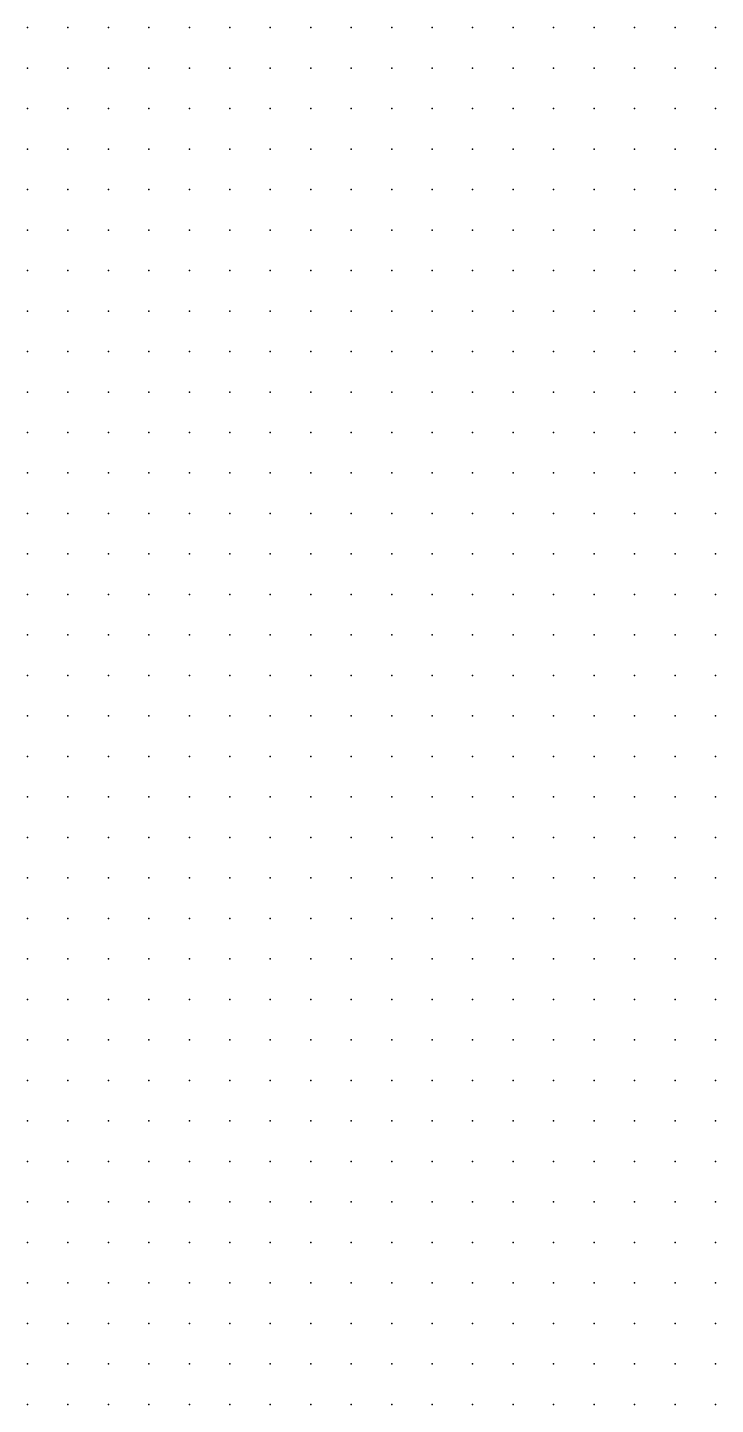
# Model space of a CAD drawing. Header units: millimetres. Extents: x 2848 to 6961, y 1568 to 7914.
# Drawn here: x 4285.28 to 4302.28, y 1615.29 to 1649.29 of the extents above; entities that cross this region are included whole.
import ezdxf

# ---------------------------------------------------------------- set-up
doc = ezdxf.new("R2010")
doc.units = ezdxf.units.MM
doc.header["$PDSIZE"] = -2

msp = doc.modelspace()

# ---------------------------------------------------------------- linework, layer by layer
at = {"color": 160}
for p in [(4285.282, 1649.289), (4286.282, 1649.289), (4287.282, 1649.289), (4288.282, 1649.289), (4289.282, 1649.289), (4290.282, 1649.289), (4291.282, 1649.289), (4292.282, 1649.289), (4293.282, 1649.289), (4294.282, 1649.289), (4295.282, 1649.289), (4296.282, 1649.289), (4297.282, 1649.289), (4298.282, 1649.289), (4299.282, 1649.289), (4300.282, 1649.289), (4301.282, 1649.289), (4302.282, 1649.289), (4285.282, 1648.289), (4286.282, 1648.289), (4287.282, 1648.289), (4288.282, 1648.289), (4289.282, 1648.289), (4290.282, 1648.289), (4291.282, 1648.289), (4292.282, 1648.289), (4293.282, 1648.289), (4294.282, 1648.289), (4295.282, 1648.289), (4296.282, 1648.289), (4297.282, 1648.289), (4298.282, 1648.289), (4299.282, 1648.289), (4300.282, 1648.289), (4301.282, 1648.289), (4302.282, 1648.289), (4285.282, 1647.289), (4286.282, 1647.289), (4287.282, 1647.289), (4288.282, 1647.289), (4289.282, 1647.289), (4290.282, 1647.289), (4291.282, 1647.289), (4292.282, 1647.289), (4293.282, 1647.289), (4294.282, 1647.289), (4295.282, 1647.289), (4296.282, 1647.289), (4297.282, 1647.289), (4298.282, 1647.289), (4299.282, 1647.289), (4300.282, 1647.289), (4301.282, 1647.289), (4302.282, 1647.289), (4285.282, 1646.289), (4289.282, 1646.289), (4290.282, 1646.289), (4291.282, 1646.289), (4292.282, 1646.289), (4293.282, 1646.289), (4294.282, 1646.289), (4295.282, 1646.289), (4296.282, 1646.289), (4297.282, 1646.289), (4298.282, 1646.289), (4299.282, 1646.289), (4300.282, 1646.289), (4301.282, 1646.289), (4302.282, 1646.289), (4285.282, 1645.289), (4290.282, 1645.289), (4291.282, 1645.289), (4292.282, 1645.289), (4293.282, 1645.289), (4294.282, 1645.289), (4295.282, 1645.289), (4296.282, 1645.289), (4297.282, 1645.289), (4298.282, 1645.289), (4299.282, 1645.289), (4300.282, 1645.289), (4301.282, 1645.289), (4302.282, 1645.289), (4291.282, 1644.289), (4292.282, 1644.289), (4293.282, 1644.289), (4294.282, 1644.289), (4295.282, 1644.289), (4296.282, 1644.289), (4297.282, 1644.289), (4298.282, 1644.289), (4299.282, 1644.289), (4300.282, 1644.289), (4301.282, 1644.289), (4302.282, 1644.289), (4290.282, 1643.289), (4291.282, 1643.289), (4292.282, 1643.289), (4293.282, 1643.289), (4294.282, 1643.289), (4295.282, 1643.289), (4296.282, 1643.289), (4297.282, 1643.289), (4298.282, 1643.289), (4299.282, 1643.289), (4300.282, 1643.289), (4301.282, 1643.289), (4302.282, 1643.289), (4291.282, 1642.289), (4292.282, 1642.289), (4293.282, 1642.289), (4294.282, 1642.289), (4295.282, 1642.289), (4296.282, 1642.289), (4297.282, 1642.289), (4298.282, 1642.289), (4299.282, 1642.289), (4300.282, 1642.289), (4301.282, 1642.289), (4302.282, 1642.289), (4292.282, 1641.289), (4293.282, 1641.289), (4294.282, 1641.289), (4295.282, 1641.289), (4296.282, 1641.289), (4297.282, 1641.289), (4298.282, 1641.289), (4299.282, 1641.289), (4300.282, 1641.289), (4301.282, 1641.289), (4302.282, 1641.289), (4293.282, 1640.289), (4294.282, 1640.289), (4295.282, 1640.289), (4296.282, 1640.289), (4297.282, 1640.289), (4298.282, 1640.289), (4299.282, 1640.289), (4300.282, 1640.289), (4301.282, 1640.289), (4302.282, 1640.289), (4293.282, 1639.289), (4294.282, 1639.289), (4295.282, 1639.289), (4296.282, 1639.289), (4297.282, 1639.289), (4298.282, 1639.289), (4299.282, 1639.289), (4300.282, 1639.289), (4301.282, 1639.289), (4302.282, 1639.289), (4294.282, 1638.289), (4295.282, 1638.289), (4296.282, 1638.289), (4297.282, 1638.289), (4298.282, 1638.289), (4299.282, 1638.289), (4300.282, 1638.289), (4301.282, 1638.289), (4302.282, 1638.289), (4294.282, 1637.289), (4295.282, 1637.289), (4296.282, 1637.289), (4297.282, 1637.289), (4298.282, 1637.289), (4299.282, 1637.289), (4300.282, 1637.289), (4301.282, 1637.289), (4302.282, 1637.289), (4295.282, 1636.289), (4296.282, 1636.289), (4297.282, 1636.289), (4298.282, 1636.289), (4299.282, 1636.289), (4300.282, 1636.289), (4301.282, 1636.289), (4302.282, 1636.289), (4295.282, 1635.289), (4296.282, 1635.289), (4297.282, 1635.289), (4298.282, 1635.289), (4299.282, 1635.289), (4300.282, 1635.289), (4301.282, 1635.289), (4302.282, 1635.289), (4296.282, 1634.289), (4297.282, 1634.289), (4298.282, 1634.289), (4299.282, 1634.289), (4300.282, 1634.289), (4301.282, 1634.289), (4302.282, 1634.289), (4296.282, 1633.289), (4297.282, 1633.289), (4298.282, 1633.289), (4299.282, 1633.289), (4300.282, 1633.289), (4301.282, 1633.289), (4302.282, 1633.289), (4297.282, 1632.289), (4298.282, 1632.289), (4299.282, 1632.289), (4300.282, 1632.289), (4301.282, 1632.289), (4302.282, 1632.289), (4298.282, 1631.289), (4299.282, 1631.289), (4300.282, 1631.289), (4301.282, 1631.289), (4302.282, 1631.289), (4298.282, 1630.289), (4299.282, 1630.289), (4300.282, 1630.289), (4301.282, 1630.289), (4302.282, 1630.289), (4299.282, 1629.289), (4300.282, 1629.289), (4301.282, 1629.289), (4302.282, 1629.289), (4286.282, 1628.289), (4287.282, 1628.289), (4288.282, 1628.289), (4299.282, 1628.289), (4300.282, 1628.289), (4301.282, 1628.289), (4302.282, 1628.289), (4286.282, 1627.289), (4287.282, 1627.289), (4288.282, 1627.289), (4300.282, 1627.289), (4301.282, 1627.289), (4302.282, 1627.289), (4285.282, 1626.289), (4286.282, 1626.289), (4287.282, 1626.289), (4288.282, 1626.289), (4289.282, 1626.289), (4301.282, 1626.289), (4302.282, 1626.289), (4285.282, 1625.289), (4286.282, 1625.289), (4287.282, 1625.289), (4288.282, 1625.289), (4289.282, 1625.289), (4290.282, 1625.289), (4302.282, 1625.289), (4285.282, 1624.289), (4286.282, 1624.289), (4287.282, 1624.289), (4288.282, 1624.289), (4289.282, 1624.289), (4301.282, 1624.289), (4302.282, 1624.289), (4285.282, 1623.289), (4286.282, 1623.289), (4287.282, 1623.289), (4288.282, 1623.289), (4289.282, 1623.289), (4290.282, 1623.289), (4291.282, 1623.289), (4302.282, 1623.289), (4285.282, 1622.289), (4286.282, 1622.289), (4287.282, 1622.289), (4288.282, 1622.289), (4289.282, 1622.289), (4290.282, 1622.289), (4291.282, 1622.289), (4302.282, 1622.289), (4285.282, 1621.289), (4286.282, 1621.289), (4287.282, 1621.289), (4288.282, 1621.289), (4289.282, 1621.289), (4290.282, 1621.289), (4291.282, 1621.289), (4292.282, 1621.289), (4293.282, 1621.289), (4294.282, 1621.289), (4295.282, 1621.289), (4296.282, 1621.289), (4297.282, 1621.289), (4298.282, 1621.289), (4299.282, 1621.289), (4300.282, 1621.289), (4301.282, 1621.289), (4302.282, 1621.289), (4285.282, 1620.289), (4286.282, 1620.289), (4287.282, 1620.289), (4288.282, 1620.289), (4289.282, 1620.289), (4290.282, 1620.289), (4291.282, 1620.289), (4292.282, 1620.289), (4293.282, 1620.289), (4294.282, 1620.289), (4295.282, 1620.289), (4296.282, 1620.289), (4297.282, 1620.289), (4298.282, 1620.289), (4299.282, 1620.289), (4300.282, 1620.289), (4301.282, 1620.289), (4302.282, 1620.289), (4285.282, 1619.289), (4286.282, 1619.289), (4287.282, 1619.289), (4288.282, 1619.289), (4289.282, 1619.289), (4290.282, 1619.289), (4291.282, 1619.289), (4292.282, 1619.289), (4293.282, 1619.289), (4294.282, 1619.289), (4295.282, 1619.289), (4296.282, 1619.289), (4297.282, 1619.289), (4298.282, 1619.289), (4299.282, 1619.289), (4300.282, 1619.289), (4301.282, 1619.289), (4302.282, 1619.289), (4285.282, 1618.289), (4286.282, 1618.289), (4287.282, 1618.289), (4288.282, 1618.289), (4289.282, 1618.289), (4290.282, 1618.289), (4291.282, 1618.289), (4292.282, 1618.289), (4293.282, 1618.289), (4294.282, 1618.289), (4295.282, 1618.289), (4296.282, 1618.289), (4297.282, 1618.289), (4298.282, 1618.289), (4299.282, 1618.289), (4300.282, 1618.289), (4301.282, 1618.289), (4302.282, 1618.289), (4285.282, 1617.289), (4286.282, 1617.289), (4287.282, 1617.289), (4288.282, 1617.289), (4289.282, 1617.289), (4290.282, 1617.289), (4291.282, 1617.289), (4292.282, 1617.289), (4293.282, 1617.289), (4294.282, 1617.289), (4295.282, 1617.289), (4296.282, 1617.289), (4297.282, 1617.289), (4298.282, 1617.289), (4299.282, 1617.289), (4300.282, 1617.289), (4301.282, 1617.289), (4302.282, 1617.289), (4285.282, 1616.289), (4286.282, 1616.289), (4287.282, 1616.289), (4288.282, 1616.289), (4289.282, 1616.289), (4290.282, 1616.289), (4291.282, 1616.289), (4292.282, 1616.289), (4293.282, 1616.289), (4294.282, 1616.289), (4295.282, 1616.289), (4296.282, 1616.289), (4297.282, 1616.289), (4298.282, 1616.289), (4299.282, 1616.289), (4300.282, 1616.289), (4301.282, 1616.289), (4302.282, 1616.289), (4285.282, 1615.289), (4286.282, 1615.289), (4287.282, 1615.289), (4288.282, 1615.289), (4289.282, 1615.289), (4290.282, 1615.289), (4291.282, 1615.289), (4292.282, 1615.289), (4293.282, 1615.289), (4294.282, 1615.289), (4295.282, 1615.289), (4296.282, 1615.289), (4297.282, 1615.289), (4298.282, 1615.289), (4299.282, 1615.289), (4300.282, 1615.289), (4301.282, 1615.289), (4302.282, 1615.289)]:
    msp.add_point(p, dxfattribs=at)
at = {"color": 143, "true_color": 0x74b1d0}
msp.add_point((4286.282, 1646.289), dxfattribs=at)
at = {"color": 7, "true_color": 0xd5ffff}
msp.add_point((4287.282, 1646.289), dxfattribs=at)
at = {"color": 151, "true_color": 0x96b4d8}
msp.add_point((4288.282, 1646.289), dxfattribs=at)
at = {"color": 7, "true_color": 0xe9efeb}
msp.add_point((4286.282, 1645.289), dxfattribs=at)
at = {"color": 7, "true_color": 0xfff9e3}
msp.add_point((4287.282, 1645.289), dxfattribs=at)
at = {"color": 7, "true_color": 0xebf4f1}
msp.add_point((4288.282, 1645.289), dxfattribs=at)
at = {"color": 155, "true_color": 0x3779b6}
msp.add_point((4289.282, 1645.289), dxfattribs=at)
at = {"color": 151, "true_color": 0x98cded}
msp.add_point((4285.282, 1644.289), dxfattribs=at)
at = {"color": 7, "true_color": 0xecf6f5}
msp.add_point((4286.282, 1644.289), dxfattribs=at)
at = {"color": 7, "true_color": 0xfffff1}
msp.add_point((4287.282, 1644.289), dxfattribs=at)
at = {"color": 7, "true_color": 0xf5faf3}
msp.add_point((4288.282, 1644.289), dxfattribs=at)
at = {"color": 151, "true_color": 0x97ccf4}
msp.add_point((4289.282, 1644.289), dxfattribs=at)
at = {"color": 146, "true_color": 0x0f598a}
msp.add_point((4290.282, 1644.289), dxfattribs=at)
at = {"color": 7, "true_color": 0xe9ffff}
msp.add_point((4285.282, 1643.289), dxfattribs=at)
at = {"color": 7, "true_color": 0xeffdfe}
msp.add_point((4286.282, 1643.289), dxfattribs=at)
at = {"color": 7, "true_color": 0xf9ffff}
for p in [(4287.282, 1643.289), (4289.282, 1637.289), (4296.282, 1628.289), (4294.282, 1627.289)]:
    msp.add_point(p, dxfattribs=at)
at = {"color": 7, "true_color": 0xfcfaee}
msp.add_point((4288.282, 1643.289), dxfattribs=at)
at = {"color": 7, "true_color": 0xe6ffff}
msp.add_point((4289.282, 1643.289), dxfattribs=at)
at = {"color": 7, "true_color": 0xfffff6}
msp.add_point((4285.282, 1642.289), dxfattribs=at)
at = {"color": 7, "true_color": 0xf4ffff}
for p in [(4286.282, 1642.289), (4290.282, 1634.289), (4294.282, 1630.289), (4294.282, 1626.289), (4294.282, 1624.289)]:
    msp.add_point(p, dxfattribs=at)
at = {"color": 7, "true_color": 0xe4f5fc}
msp.add_point((4287.282, 1642.289), dxfattribs=at)
at = {"color": 7, "true_color": 0xfff9eb}
msp.add_point((4288.282, 1642.289), dxfattribs=at)
at = {"color": 7, "true_color": 0xf6fff2}
msp.add_point((4289.282, 1642.289), dxfattribs=at)
at = {"color": 254, "true_color": 0xbee0f9}
msp.add_point((4290.282, 1642.289), dxfattribs=at)
at = {"color": 7, "true_color": 0xfff8e7}
msp.add_point((4285.282, 1641.289), dxfattribs=at)
at = {"color": 7, "true_color": 0xf5ffff}
for p in [(4286.282, 1641.289), (4288.282, 1638.289), (4288.282, 1632.289), (4292.282, 1624.289)]:
    msp.add_point(p, dxfattribs=at)
at = {"color": 7, "true_color": 0xe5f8ff}
msp.add_point((4287.282, 1641.289), dxfattribs=at)
at = {"color": 7, "true_color": 0xfffaf0}
msp.add_point((4288.282, 1641.289), dxfattribs=at)
at = {"color": 254, "true_color": 0xf0f3d8}
msp.add_point((4289.282, 1641.289), dxfattribs=at)
at = {"color": 7, "true_color": 0xf2ffff}
for p in [(4290.282, 1641.289), (4291.282, 1629.289)]:
    msp.add_point(p, dxfattribs=at)
at = {"color": 153, "true_color": 0x6d98cd}
msp.add_point((4291.282, 1641.289), dxfattribs=at)
at = {"color": 7, "true_color": 0xfffdf1}
for p in [(4285.282, 1640.289), (4293.282, 1632.289)]:
    msp.add_point(p, dxfattribs=at)
at = {"color": 7, "true_color": 0xfbffff}
for p in [(4286.282, 1640.289), (4289.282, 1636.289), (4290.282, 1635.289), (4285.282, 1631.289), (4295.282, 1626.289)]:
    msp.add_point(p, dxfattribs=at)
at = {"color": 7, "true_color": 0xf7ffff}
for p in [(4287.282, 1640.289), (4290.282, 1628.289)]:
    msp.add_point(p, dxfattribs=at)
at = {"color": 7, "true_color": 0xf9faf5}
msp.add_point((4288.282, 1640.289), dxfattribs=at)
at = {"color": 7, "true_color": 0xfffceb}
msp.add_point((4289.282, 1640.289), dxfattribs=at)
at = {"color": 7, "true_color": 0xf6fcfc}
msp.add_point((4290.282, 1640.289), dxfattribs=at)
at = {"color": 254, "true_color": 0xd0ecff}
msp.add_point((4291.282, 1640.289), dxfattribs=at)
at = {"color": 155, "true_color": 0x32719d}
msp.add_point((4292.282, 1640.289), dxfattribs=at)
at = {"color": 7, "true_color": 0xfefffd}
msp.add_point((4285.282, 1639.289), dxfattribs=at)
at = {"color": 7, "true_color": 0xfdfcf7}
msp.add_point((4286.282, 1639.289), dxfattribs=at)
at = {"color": 7, "true_color": 0xfffffb}
for p in [(4287.282, 1639.289), (4285.282, 1636.289), (4290.282, 1636.289)]:
    msp.add_point(p, dxfattribs=at)
at = {"color": 7, "true_color": 0xf4fcfe}
msp.add_point((4288.282, 1639.289), dxfattribs=at)
at = {"color": 7, "true_color": 0xfffdff}
for p in [(4289.282, 1639.289), (4297.282, 1628.289)]:
    msp.add_point(p, dxfattribs=at)
at = {"color": 254, "true_color": 0xebece6}
msp.add_point((4290.282, 1639.289), dxfattribs=at)
at = {"color": 7, "true_color": 0xf4fffd}
msp.add_point((4291.282, 1639.289), dxfattribs=at)
at = {"color": 143, "true_color": 0x89b8ca}
msp.add_point((4292.282, 1639.289), dxfattribs=at)
at = {"color": 7, "true_color": 0xf2fdff}
msp.add_point((4285.282, 1638.289), dxfattribs=at)
at = {"color": 7, "true_color": 0xfffef4}
for p in [(4286.282, 1638.289), (4291.282, 1626.289)]:
    msp.add_point(p, dxfattribs=at)
at = {"color": 7, "true_color": 0xfffaf1}
msp.add_point((4287.282, 1638.289), dxfattribs=at)
at = {"color": 7, "true_color": 0xfdfcff}
msp.add_point((4289.282, 1638.289), dxfattribs=at)
at = {"color": 7, "true_color": 0xfdfdf3}
msp.add_point((4290.282, 1638.289), dxfattribs=at)
at = {"color": 7, "true_color": 0xf4fee3}
msp.add_point((4291.282, 1638.289), dxfattribs=at)
at = {"color": 7, "true_color": 0xdbffff}
msp.add_point((4292.282, 1638.289), dxfattribs=at)
at = {"color": 155, "true_color": 0x337bb5}
msp.add_point((4293.282, 1638.289), dxfattribs=at)
at = {"color": 7, "true_color": 0xfffffd}
msp.add_point((4285.282, 1637.289), dxfattribs=at)
at = {"color": 7, "true_color": 0xfcfafb}
msp.add_point((4286.282, 1637.289), dxfattribs=at)
at = {"color": 7, "true_color": 0xfffeff}
for p in [(4287.282, 1637.289), (4287.282, 1636.289), (4288.282, 1636.289), (4292.282, 1630.289), (4293.282, 1629.289), (4297.282, 1624.289)]:
    msp.add_point(p, dxfattribs=at)
at = {"color": 7, "true_color": 0xf6f5fb}
msp.add_point((4288.282, 1637.289), dxfattribs=at)
at = {"color": 7, "true_color": 0xfbf6f0}
msp.add_point((4290.282, 1637.289), dxfattribs=at)
at = {"color": 7, "true_color": 0xfffeed}
msp.add_point((4291.282, 1637.289), dxfattribs=at)
at = {"color": 7, "true_color": 0xf9fffd}
msp.add_point((4292.282, 1637.289), dxfattribs=at)
at = {"color": 151, "true_color": 0xa0cae2}
msp.add_point((4293.282, 1637.289), dxfattribs=at)
at = {"color": 7, "true_color": 0xfffefd}
for p in [(4286.282, 1636.289), (4286.282, 1635.289), (4286.282, 1634.289)]:
    msp.add_point(p, dxfattribs=at)
at = {"color": 7, "true_color": 0xf6f6ee}
msp.add_point((4291.282, 1636.289), dxfattribs=at)
at = {"color": 7, "true_color": 0xf5fbf7}
msp.add_point((4292.282, 1636.289), dxfattribs=at)
at = {"color": 7, "true_color": 0xd8f4ff}
msp.add_point((4293.282, 1636.289), dxfattribs=at)
at = {"color": 153, "true_color": 0x639ac1}
msp.add_point((4294.282, 1636.289), dxfattribs=at)
at = {"color": 7, "true_color": 0xf8f5f0}
msp.add_point((4285.282, 1635.289), dxfattribs=at)
at = {"color": 7, "true_color": 0xf8f6f7}
msp.add_point((4287.282, 1635.289), dxfattribs=at)
at = {"color": 7, "true_color": 0xffffff}
for p in [(4288.282, 1635.289), (4286.282, 1633.289), (4289.282, 1630.289), (4292.282, 1628.289)]:
    msp.add_point(p, dxfattribs=at)
at = {"color": 7, "true_color": 0xfffcf9}
msp.add_point((4289.282, 1635.289), dxfattribs=at)
at = {"color": 7, "true_color": 0xeef9fb}
msp.add_point((4291.282, 1635.289), dxfattribs=at)
at = {"color": 7, "true_color": 0xf3f9f5}
msp.add_point((4292.282, 1635.289), dxfattribs=at)
at = {"color": 7, "true_color": 0xfbfffd}
msp.add_point((4293.282, 1635.289), dxfattribs=at)
at = {"color": 254, "true_color": 0xc3e0f0}
msp.add_point((4294.282, 1635.289), dxfattribs=at)
at = {"color": 7, "true_color": 0xfefbf6}
msp.add_point((4285.282, 1634.289), dxfattribs=at)
at = {"color": 7, "true_color": 0xfefefe}
for p in [(4287.282, 1634.289), (4292.282, 1632.289)]:
    msp.add_point(p, dxfattribs=at)
at = {"color": 7, "true_color": 0xfeffff}
for p in [(4288.282, 1634.289), (4292.282, 1633.289), (4285.282, 1632.289), (4293.282, 1631.289)]:
    msp.add_point(p, dxfattribs=at)
at = {"color": 7, "true_color": 0xfffef6}
msp.add_point((4289.282, 1634.289), dxfattribs=at)
at = {"color": 7, "true_color": 0xf0ffff}
for p in [(4291.282, 1634.289), (4298.282, 1627.289)]:
    msp.add_point(p, dxfattribs=at)
at = {"color": 7, "true_color": 0xfbfffe}
msp.add_point((4292.282, 1634.289), dxfattribs=at)
at = {"color": 7, "true_color": 0xfef2e2}
msp.add_point((4293.282, 1634.289), dxfattribs=at)
at = {"color": 7, "true_color": 0xfcfffd}
msp.add_point((4294.282, 1634.289), dxfattribs=at)
at = {"color": 143, "true_color": 0x7db5da}
msp.add_point((4295.282, 1634.289), dxfattribs=at)
at = {"color": 7, "true_color": 0xfdfcf8}
for p in [(4285.282, 1633.289), (4289.282, 1631.289)]:
    msp.add_point(p, dxfattribs=at)
at = {"color": 7, "true_color": 0xfcffff}
msp.add_point((4287.282, 1633.289), dxfattribs=at)
at = {"color": 7, "true_color": 0xf4f9fd}
msp.add_point((4288.282, 1633.289), dxfattribs=at)
at = {"color": 7, "true_color": 0xfffdf4}
msp.add_point((4289.282, 1633.289), dxfattribs=at)
at = {"color": 7, "true_color": 0xeef7fe}
msp.add_point((4290.282, 1633.289), dxfattribs=at)
at = {"color": 7, "true_color": 0xf1ffff}
for p in [(4291.282, 1633.289), (4288.282, 1631.289), (4294.282, 1625.289)]:
    msp.add_point(p, dxfattribs=at)
at = {"color": 7, "true_color": 0xffefde}
msp.add_point((4293.282, 1633.289), dxfattribs=at)
at = {"color": 7, "true_color": 0xfffef1}
msp.add_point((4294.282, 1633.289), dxfattribs=at)
at = {"color": 7, "true_color": 0xcef4ff}
msp.add_point((4295.282, 1633.289), dxfattribs=at)
at = {"color": 7, "true_color": 0xf9feff}
msp.add_point((4286.282, 1632.289), dxfattribs=at)
at = {"color": 7, "true_color": 0xf5feff}
msp.add_point((4287.282, 1632.289), dxfattribs=at)
at = {"color": 7, "true_color": 0xfffaf4}
msp.add_point((4289.282, 1632.289), dxfattribs=at)
at = {"color": 7, "true_color": 0xf8fcff}
for p in [(4290.282, 1632.289), (4295.282, 1627.289)]:
    msp.add_point(p, dxfattribs=at)
at = {"color": 7, "true_color": 0xf4fdff}
msp.add_point((4291.282, 1632.289), dxfattribs=at)
at = {"color": 7, "true_color": 0xf9f5ea}
msp.add_point((4294.282, 1632.289), dxfattribs=at)
at = {"color": 7, "true_color": 0xecffff}
msp.add_point((4295.282, 1632.289), dxfattribs=at)
at = {"color": 151, "true_color": 0x92c2d8}
msp.add_point((4296.282, 1632.289), dxfattribs=at)
at = {"color": 7, "true_color": 0xf3feff}
msp.add_point((4286.282, 1631.289), dxfattribs=at)
at = {"color": 254, "true_color": 0xd1dfe8}
msp.add_point((4287.282, 1631.289), dxfattribs=at)
at = {"color": 7, "true_color": 0xfffdfa}
msp.add_point((4290.282, 1631.289), dxfattribs=at)
at = {"color": 7, "true_color": 0xfbf7f6}
msp.add_point((4291.282, 1631.289), dxfattribs=at)
at = {"color": 7, "true_color": 0xfefcfd}
msp.add_point((4292.282, 1631.289), dxfattribs=at)
at = {"color": 7, "true_color": 0xf7fdfb}
msp.add_point((4294.282, 1631.289), dxfattribs=at)
at = {"color": 7, "true_color": 0xeff9f1}
msp.add_point((4295.282, 1631.289), dxfattribs=at)
at = {"color": 7, "true_color": 0xeefaf0}
msp.add_point((4296.282, 1631.289), dxfattribs=at)
at = {"color": 153, "true_color": 0x4891c4}
msp.add_point((4297.282, 1631.289), dxfattribs=at)
at = {"color": 7, "true_color": 0xf8ffff}
for p in [(4285.282, 1630.289), (4296.282, 1623.289)]:
    msp.add_point(p, dxfattribs=at)
at = {"color": 254, "true_color": 0xd2dfe7}
msp.add_point((4286.282, 1630.289), dxfattribs=at)
at = {"color": 252, "true_color": 0x889aa6}
msp.add_point((4287.282, 1630.289), dxfattribs=at)
at = {"color": 254, "true_color": 0xcde3f0}
msp.add_point((4288.282, 1630.289), dxfattribs=at)
at = {"color": 7, "true_color": 0xfff8f3}
msp.add_point((4290.282, 1630.289), dxfattribs=at)
at = {"color": 7, "true_color": 0xfffcf4}
msp.add_point((4291.282, 1630.289), dxfattribs=at)
at = {"color": 7, "true_color": 0xe7f4fc}
msp.add_point((4293.282, 1630.289), dxfattribs=at)
at = {"color": 7, "true_color": 0xf5f7ea}
msp.add_point((4295.282, 1630.289), dxfattribs=at)
at = {"color": 7, "true_color": 0xffffdf}
msp.add_point((4296.282, 1630.289), dxfattribs=at)
at = {"color": 141, "true_color": 0x91d4ff}
msp.add_point((4297.282, 1630.289), dxfattribs=at)
at = {"color": 7, "true_color": 0xe5ffff}
msp.add_point((4285.282, 1629.289), dxfattribs=at)
at = {"color": 143, "true_color": 0x6ba9d2}
msp.add_point((4286.282, 1629.289), dxfattribs=at)
at = {"color": 156, "true_color": 0x094687}
msp.add_point((4287.282, 1629.289), dxfattribs=at)
at = {"color": 151, "true_color": 0x81b9ea}
msp.add_point((4288.282, 1629.289), dxfattribs=at)
at = {"color": 7, "true_color": 0xfffdeb}
msp.add_point((4289.282, 1629.289), dxfattribs=at)
at = {"color": 7, "true_color": 0xf2f4ef}
msp.add_point((4290.282, 1629.289), dxfattribs=at)
at = {"color": 7, "true_color": 0xecf6ff}
msp.add_point((4292.282, 1629.289), dxfattribs=at)
at = {"color": 7, "true_color": 0xfcf4f1}
msp.add_point((4294.282, 1629.289), dxfattribs=at)
at = {"color": 7, "true_color": 0xfdfeff}
msp.add_point((4295.282, 1629.289), dxfattribs=at)
at = {"color": 7, "true_color": 0xe9f7ff}
msp.add_point((4296.282, 1629.289), dxfattribs=at)
at = {"color": 7, "true_color": 0xf6f8ff}
msp.add_point((4297.282, 1629.289), dxfattribs=at)
at = {"color": 153, "true_color": 0x729bb9}
msp.add_point((4298.282, 1629.289), dxfattribs=at)
at = {"color": 254, "true_color": 0xbce9fc}
msp.add_point((4285.282, 1628.289), dxfattribs=at)
at = {"color": 254, "true_color": 0xcddbdc}
msp.add_point((4289.282, 1628.289), dxfattribs=at)
at = {"color": 7, "true_color": 0xf5fafd}
msp.add_point((4291.282, 1628.289), dxfattribs=at)
at = {"color": 7, "true_color": 0xfefafb}
msp.add_point((4293.282, 1628.289), dxfattribs=at)
at = {"color": 7, "true_color": 0xfffdfe}
msp.add_point((4294.282, 1628.289), dxfattribs=at)
at = {"color": 7, "true_color": 0xf4f8f9}
msp.add_point((4295.282, 1628.289), dxfattribs=at)
at = {"color": 254, "true_color": 0xc2e1f6}
msp.add_point((4298.282, 1628.289), dxfattribs=at)
at = {"color": 153, "true_color": 0x548fc7}
msp.add_point((4285.282, 1627.289), dxfattribs=at)
at = {"color": 153, "true_color": 0x5d92b1}
msp.add_point((4289.282, 1627.289), dxfattribs=at)
at = {"color": 7, "true_color": 0xe0f8ff}
msp.add_point((4290.282, 1627.289), dxfattribs=at)
at = {"color": 7, "true_color": 0xfffcf3}
msp.add_point((4291.282, 1627.289), dxfattribs=at)
at = {"color": 7, "true_color": 0xfff3e8}
msp.add_point((4292.282, 1627.289), dxfattribs=at)
at = {"color": 7, "true_color": 0xf4f3f1}
msp.add_point((4293.282, 1627.289), dxfattribs=at)
at = {"color": 7, "true_color": 0xfffef8}
msp.add_point((4296.282, 1627.289), dxfattribs=at)
at = {"color": 7, "true_color": 0xfff9f7}
msp.add_point((4297.282, 1627.289), dxfattribs=at)
at = {"color": 143, "true_color": 0x7bb2d1}
msp.add_point((4299.282, 1627.289), dxfattribs=at)
at = {"color": 151, "true_color": 0xa0cae3}
msp.add_point((4290.282, 1626.289), dxfattribs=at)
at = {"color": 7, "true_color": 0xfdead9}
msp.add_point((4292.282, 1626.289), dxfattribs=at)
at = {"color": 7, "true_color": 0xf9f9f7}
msp.add_point((4293.282, 1626.289), dxfattribs=at)
at = {"color": 7, "true_color": 0xfff9ed}
msp.add_point((4296.282, 1626.289), dxfattribs=at)
at = {"color": 7, "true_color": 0xfffbf4}
msp.add_point((4297.282, 1626.289), dxfattribs=at)
at = {"color": 7, "true_color": 0xf7fbfa}
msp.add_point((4298.282, 1626.289), dxfattribs=at)
at = {"color": 7, "true_color": 0xd7fbff}
msp.add_point((4299.282, 1626.289), dxfattribs=at)
at = {"color": 155, "true_color": 0x3b79a0}
msp.add_point((4300.282, 1626.289), dxfattribs=at)
at = {"color": 7, "true_color": 0xeff8f5}
msp.add_point((4291.282, 1625.289), dxfattribs=at)
at = {"color": 7, "true_color": 0xfff7e8}
msp.add_point((4292.282, 1625.289), dxfattribs=at)
at = {"color": 7, "true_color": 0xf1f7f5}
msp.add_point((4293.282, 1625.289), dxfattribs=at)
at = {"color": 7, "true_color": 0xf7fcff}
msp.add_point((4295.282, 1625.289), dxfattribs=at)
at = {"color": 7, "true_color": 0xfff3ea}
msp.add_point((4296.282, 1625.289), dxfattribs=at)
at = {"color": 7, "true_color": 0xfffcf6}
msp.add_point((4297.282, 1625.289), dxfattribs=at)
at = {"color": 7, "true_color": 0xf9f9f1}
msp.add_point((4298.282, 1625.289), dxfattribs=at)
at = {"color": 7, "true_color": 0xe5f9f8}
msp.add_point((4299.282, 1625.289), dxfattribs=at)
at = {"color": 151, "true_color": 0x98c6de}
msp.add_point((4300.282, 1625.289), dxfattribs=at)
at = {"color": 146, "true_color": 0x11588c}
msp.add_point((4301.282, 1625.289), dxfattribs=at)
at = {"color": 146, "true_color": 0x0e5b8f}
msp.add_point((4290.282, 1624.289), dxfattribs=at)
at = {"color": 253, "true_color": 0x94b7ca}
msp.add_point((4291.282, 1624.289), dxfattribs=at)
at = {"color": 7, "true_color": 0xeefafa}
msp.add_point((4293.282, 1624.289), dxfattribs=at)
at = {"color": 7, "true_color": 0xe9f1f4}
msp.add_point((4295.282, 1624.289), dxfattribs=at)
at = {"color": 7, "true_color": 0xfffefb}
msp.add_point((4296.282, 1624.289), dxfattribs=at)
at = {"color": 7, "true_color": 0xfffff8}
msp.add_point((4298.282, 1624.289), dxfattribs=at)
at = {"color": 7, "true_color": 0xf0faf1}
msp.add_point((4299.282, 1624.289), dxfattribs=at)
at = {"color": 7, "true_color": 0xe2ffff}
msp.add_point((4300.282, 1624.289), dxfattribs=at)
at = {"color": 254, "true_color": 0xc5ecfd}
msp.add_point((4292.282, 1623.289), dxfattribs=at)
at = {"color": 7, "true_color": 0xeafdff}
msp.add_point((4293.282, 1623.289), dxfattribs=at)
at = {"color": 7, "true_color": 0xf3fdfc}
msp.add_point((4294.282, 1623.289), dxfattribs=at)
at = {"color": 7, "true_color": 0xf1f9fc}
msp.add_point((4295.282, 1623.289), dxfattribs=at)
at = {"color": 7, "true_color": 0xf1feff}
msp.add_point((4297.282, 1623.289), dxfattribs=at)
at = {"color": 7, "true_color": 0xf6fbf5}
msp.add_point((4298.282, 1623.289), dxfattribs=at)
at = {"color": 7, "true_color": 0xfcfff6}
msp.add_point((4299.282, 1623.289), dxfattribs=at)
at = {"color": 7, "true_color": 0xedffff}
msp.add_point((4300.282, 1623.289), dxfattribs=at)
at = {"color": 151, "true_color": 0x8cc6ee}
msp.add_point((4301.282, 1623.289), dxfattribs=at)
at = {"color": 153, "true_color": 0x649dba}
msp.add_point((4292.282, 1622.289), dxfattribs=at)
at = {"color": 254, "true_color": 0xc8e0e4}
msp.add_point((4293.282, 1622.289), dxfattribs=at)
at = {"color": 9, "true_color": 0xc6cbc5}
msp.add_point((4294.282, 1622.289), dxfattribs=at)
at = {"color": 254, "true_color": 0xdde5e8}
msp.add_point((4295.282, 1622.289), dxfattribs=at)
at = {"color": 9, "true_color": 0xb7c9d7}
msp.add_point((4296.282, 1622.289), dxfattribs=at)
at = {"color": 254, "true_color": 0xc1d6e7}
msp.add_point((4297.282, 1622.289), dxfattribs=at)
at = {"color": 254, "true_color": 0xc7d1d0}
msp.add_point((4298.282, 1622.289), dxfattribs=at)
at = {"color": 254, "true_color": 0xcdd3c5}
msp.add_point((4299.282, 1622.289), dxfattribs=at)
at = {"color": 254, "true_color": 0xbed6d8}
msp.add_point((4300.282, 1622.289), dxfattribs=at)
at = {"color": 153, "true_color": 0x6da5ca}
msp.add_point((4301.282, 1622.289), dxfattribs=at)

doc.saveas('drawing.dxf')
